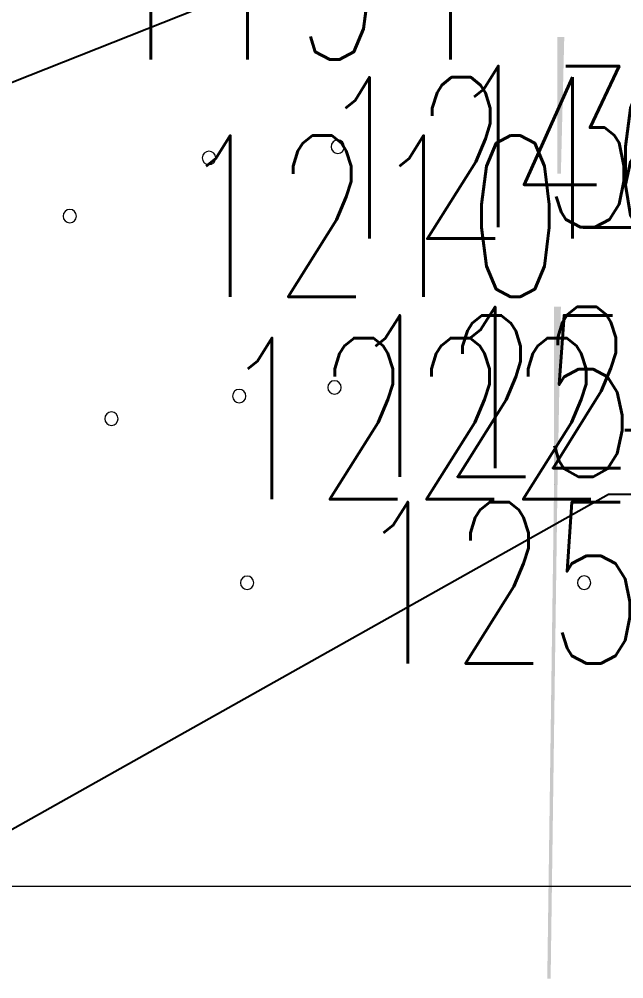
# Model space of a CAD drawing. Header units: millimetres. Extents: x 6156 to 7119, y 3162 to 3647.
# Drawn here: x 6993.06 to 7004.32, y 3519.44 to 3537.29 of the extents above; entities that cross this region are included whole.
import ezdxf
from ezdxf.enums import TextEntityAlignment as Align

# ---------------------------------------------------------------- set-up
doc = ezdxf.new("R2010")
doc.units = ezdxf.units.MM
doc.layers.add('图层1', color=7, linetype='Continuous')
doc.layers.add('点图2', color=30, linetype='Continuous', lineweight=5)
doc.styles.add('HBtxt', font='txt', dxfattribs={"width": 0.7, "bigfont": 'HZTXT'})

msp = doc.modelspace()

# ---------------------------------------------------------------- linework, layer by layer
at = {"layer": '图层1', "lineweight": -3}
for p, q in [((7007.925, 3542.054), (6979.076, 3530.629)), ((7003.022, 3528.642), (7003.022, 3528.642)), ((6990.005, 3520.578), (7004.038, 3528.452)), ((7004.038, 3528.452), (7032.23, 3528.452))]:
    msp.add_line(p, q, dxfattribs=at)
at = {"layer": '图层1', "transparency": 33554559}
for points in [[(7003.212, 3536.96), (7003.085, 3536.96), (7003.149, 3534.42)], [(7003.085, 3536.96), (7003.149, 3534.42), (7003.085, 3534.42)], [(7003.149, 3531.944), (7003.022, 3531.944), (7003.085, 3528.579)], [(7003.022, 3531.944), (7003.085, 3528.579), (7003.022, 3528.642)], [(7003.022, 3528.642), (7002.958, 3519.435), (7002.895, 3519.435)], [(7003.085, 3528.579), (7003.022, 3528.642), (7002.958, 3519.435)]]:
    msp.add_solid(points, dxfattribs=at)
at = {"layer": '点图2'}
msp.add_line((6835.788, 3521.157), (7118.974, 3521.157), dxfattribs=at)
for centre, start, end in [((6998.993, 3534.919), 0, 180), ((6998.993, 3534.919), 180, 0), ((6996.594, 3534.71), 0, 180), ((6996.594, 3534.71), 180, 0), ((6994.001, 3533.627), 0, 180), ((6994.001, 3533.627), 180, 0), ((6997.158, 3530.279), 0, 180), ((6998.932, 3530.439), 0, 180), ((6998.932, 3530.439), 180, 0), ((6997.158, 3530.279), 180, 0), ((6994.778, 3529.858), 0, 180), ((6994.778, 3529.858), 180, 0), ((6997.305, 3526.805), 0, 180), ((7003.581, 3526.806), 0, 180), ((6997.305, 3526.805), 180, 0), ((7003.581, 3526.806), 180, 0)]:
    msp.add_arc(centre, 0.125, start, end, dxfattribs=at)

# ---------------------------------------------------------------- texts
at = {"layer": '点图2', "style": 'HBtxt', "width": 0.7}
for s, p in [('1194-1264.62', (6994.523, 3538.041)), ('1301-1264.52', (7000.993, 3534.919)), ('1246-1264.53', (6998.594, 3534.71)), ('1210-1264.48', (6996.001, 3533.627)), ('1299-1264.39', (7000.932, 3530.439)), ('1253-1264.43', (6999.158, 3530.279)), ('1222-1264.38', (6996.778, 3529.858)), ('1258-1264.18', (6999.305, 3526.805))]:
    msp.add_text(s, height=3, dxfattribs=at).set_placement(p, align=Align.MIDDLE_LEFT)

doc.saveas('drawing.dxf')
